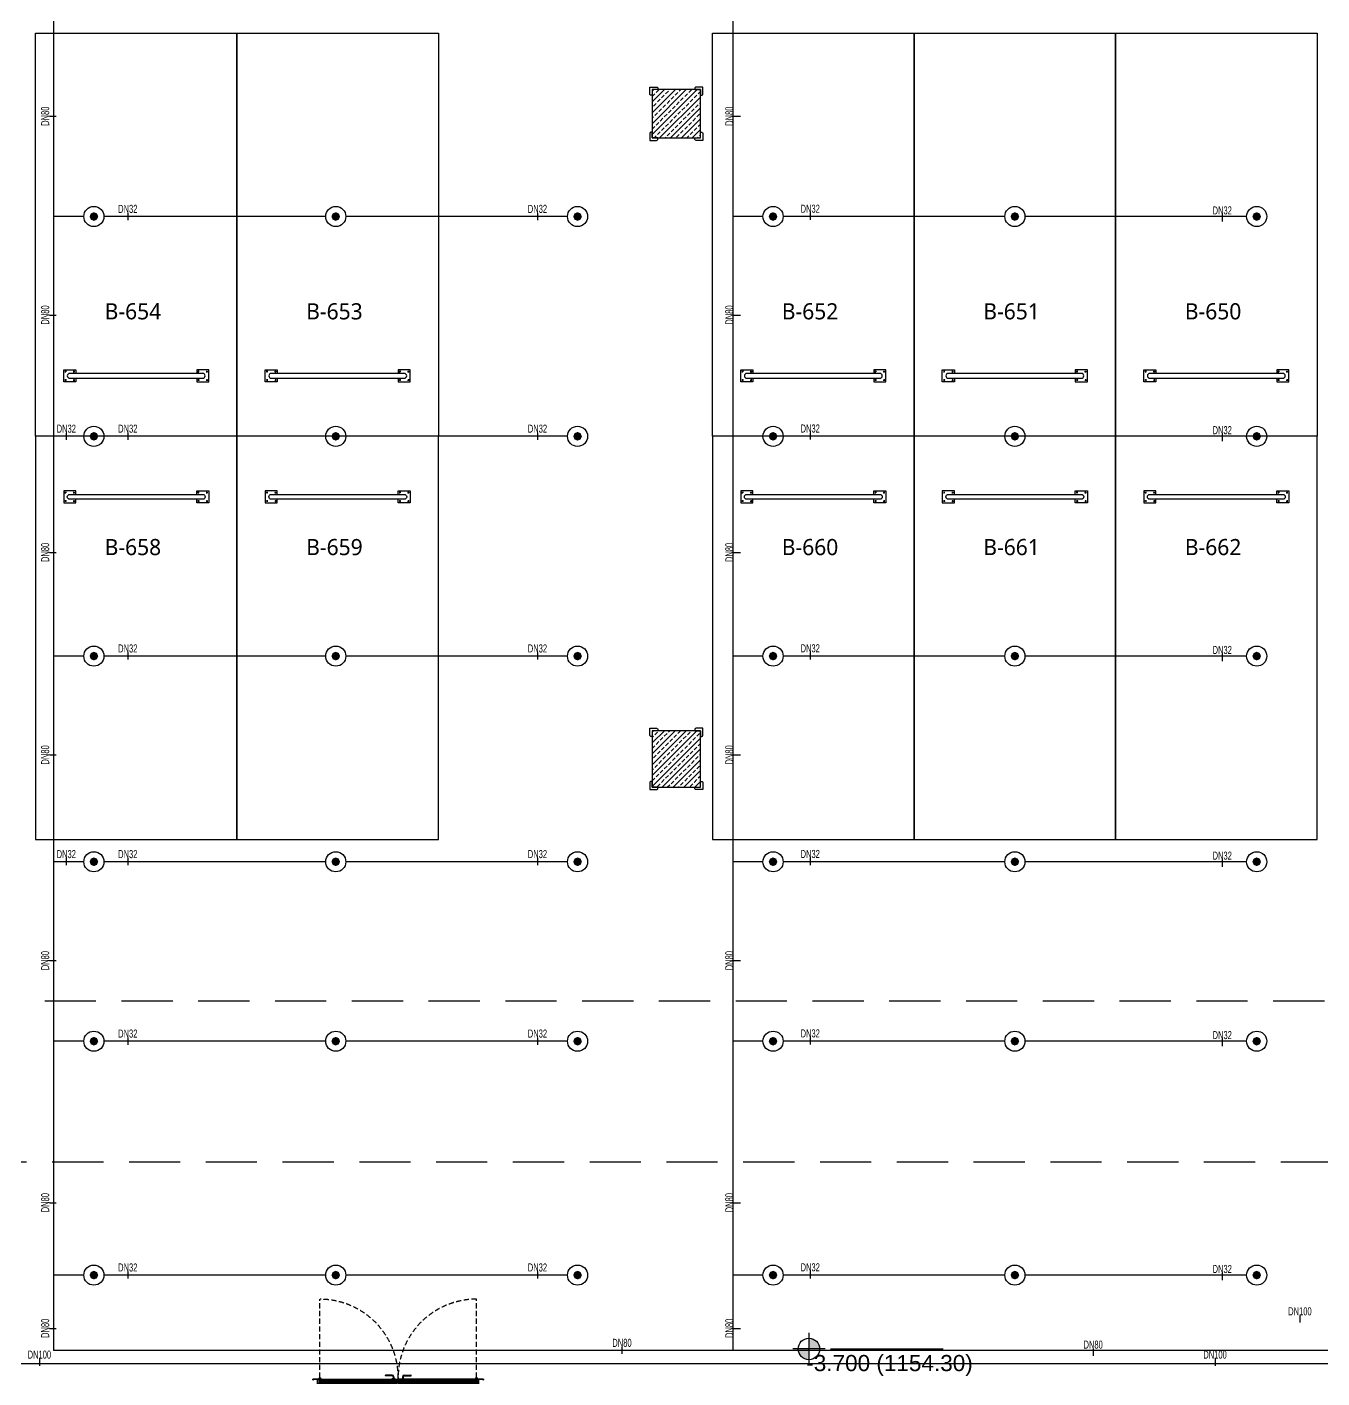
# Model space of a CAD drawing. Header units: millimetres. Extents: x -379292 to 1221486, y 92049 to 447512.
# Drawn here: x 352773 to 368838, y 105143 to 121894 of the extents above; entities that cross this region are included whole.
import ezdxf
from ezdxf.enums import TextEntityAlignment as Align

# ---------------------------------------------------------------- set-up
doc = ezdxf.new("R2010")
doc.units = ezdxf.units.MM
doc.linetypes.add('HIDDEN', pattern=[9.525, 6.35, -3.175])
for name, color, linetype in [('-M-YNGN-BORUID', 7, 'Continuous'), ('-M-YNGN-BORUUZUN', 7, 'Continuous'), ('-M-YNGN-BORUYUK', 7, 'Continuous'), ('-M-YNGN-SPR-YUK', 7, 'Continuous'), ('-M-YNGN-ZON5-CAP-', 7, 'Continuous'), ('-M-YNGN-ZON6-CAP-', 7, 'Continuous'), ('-M-YNGN-ZON6-SPR-', 7, 'Continuous'), ('010-05', 1, 'Continuous'), ('05_DOOR', 2, 'Continuous'), ('05_EQUIPMENT', 1, 'Continuous'), ('05_HATCH 1', 101, 'Continuous'), ('05_HATCH CONCRETE', 141, 'Continuous'), ('05_PLAN LEVEL', 2, 'Continuous'), ('05_PLASTER', 2, 'Continuous'), ('05_STEEL HIDDEN', 61, 'HIDDEN'), ('05_SYMBOL', 2, 'Continuous'), ('05_WALL', 3, 'Continuous'), ('202-A-Y-MahalAd', 141, 'Continuous')]:
    doc.layers.add(name, color=color, linetype=linetype)
doc.layers.add('-M-YNGN-SPR-CAPCIZGI', color=188, linetype='Continuous', plot=False)
doc.layers.add('-M-YNGN-ZON5', color=11, linetype='SP', lineweight=30)
doc.layers.add('-M-YNGN-ZON6', color=2, linetype='SP', lineweight=30)
doc.styles.add('CIZGI', font='tahoma.ttf', dxfattribs={"width": 0.8, "oblique": 20})
doc.styles.add('HCAD', font='HCAD.SHX', dxfattribs={"width": 0.8, "height": 0.2})
doc.styles.add('PIPESIZE', font='hcad.shx', dxfattribs={"width": 0.8})
doc.styles.add('SPR-NOT', font='romans.shx')
doc.styles.get("Standard").update_dxf_attribs({"font": 'segoeuil.ttf'})
doc.styles.add('YAZI-3', font='arial.ttf', dxfattribs={"height": 3})
doc.linetypes.add('SP', pattern='A,2,-0.1,["SP",CIZGI,S=0.14,R=0.2,X=0,Y=-0.07],-0.255', length=2.355)
pattern_1 = [(225, (905000, -3e-07), (67.351921, -67.351921), []), (225, (904932.65, -3e-07), (67.351921, -67.351921), [47.625, -23.8125])]

# ---------------------------------------------------------------- blocks, each defined once
blk = doc.blocks.new('202_Vida')
at = {"color": 0, "linetype": 'ByBlock', "ltscale": 0.2}
for points in [[(1, 0), (-1, 0)], [(0, 1), (0, -1)]]:
    blk.add_lwpolyline(points, dxfattribs=at)
at = {"color": 0, "linetype": 'ByBlock'}
for radius in [0.42, 0.23, 0.155]:
    blk.add_circle((0, 0), radius, dxfattribs=at)
blk = doc.blocks.new('202_Stoper')
at = {"color": 0, "linetype": 'ByBlock'}
for points in [[(-750, -30), (-750, -75), (-900, -75), (-900, 75), (-750, 75), (-750, 30)], [(750, -30), (750, -75), (900, -75), (900, 75), (750, 75), (750, 30)]]:
    blk.add_lwpolyline(points, dxfattribs=at)
blk.add_lwpolyline([(825, -30, 1), (825, 30), (-825, 30, 1), (-825, -30)], format="xyb", close=True, dxfattribs=at)
at = {"color": 0, "linetype": 'ByBlock', "yscale": 10, "zscale": 10, "rotation": 180}
for p, xscale in [((-877, 53), -10), ((-772, 53), 10), ((772, 53), -10), ((877, 53), 10)]:
    blk.add_blockref('202_Vida', p, dxfattribs=dict(at, xscale=xscale))
at = {"color": 0, "linetype": 'ByBlock', "yscale": 10, "zscale": 10}
for p, xscale in [((-877, -52), 10), ((-772, -52), -10), ((772, -52), 10), ((877, -52), -10)]:
    blk.add_blockref('202_Vida', p, dxfattribs=dict(at, xscale=xscale))
blk = doc.blocks.new('202_Mahalblok')
at = {"color": 0, "linetype": 'ByBlock', "flags": 128}
blk.add_lwpolyline([(0, 0), (0, 5000), (2500, 5000), (2500, 0)], close=True, dxfattribs=at)
at = {"color": 252}
blk.add_blockref('202_Stoper', (1250, 750), dxfattribs=at)
at = {"color": 0, "linetype": 'ByBlock', "ltscale": 25}
blk.add_attdef('MAHALNO', text='', height=200, dxfattribs=at).set_placement((1209, 1390), align=Align.BOTTOM_CENTER)
blk = doc.blocks.new('PLAN KOT IKILI')
at = {"layer": '05_PLAN LEVEL'}
h = blk.add_hatch(color=2, dxfattribs=at)
h.paths.add_polyline_path([(0, 2), (0, 0), (2, 0, 0.414214)])
h.paths.add_polyline_path([(0, 0), (-2, 0, 0.414214), (0, -2)])
at = {"layer": '05_PLAN LEVEL', "color": 2}
for p, q in [((0, 3), (0, -3)), ((3, 0), (-3, 0)), ((4, 0), (25, 0))]:
    blk.add_line(p, q, dxfattribs=at)
blk.add_circle((0, 0), 2, dxfattribs=at)
at = {"layer": '05_PLAN LEVEL', "style": 'YAZI-3'}
for tag, p in [('BITMISKOT', (15, 3)), ('KABAKOT', (15, -3))]:
    blk.add_attdef(tag, text='', height=3, dxfattribs=at).set_placement(p, align=Align.MIDDLE)
blk = doc.blocks.new('bariyer')
at = {"color": 8, "ltscale": 25}
blk.add_lwpolyline([(0, -70), (15, -70, 0.414214), (30, -55), (30, 30), (-55, 30, 0.414214), (-70, 15), (-70, 0), (0, 0)], format="xyb", close=True, dxfattribs=at)
blk = doc.blocks.new('VIDA')
at = {"layer": '05_EQUIPMENT'}
h = blk.add_hatch(dxfattribs=at)
h.set_pattern_fill('LINE', color=256, scale=0.1, angle=150, style=0)
h.set_pattern_definition([(330, (-3585.31887, 6072.20274), (0.03125, 0.05412658774), [])])
h.paths.add_polyline_path([(-0.1, -0.3), (-0.1, -1.7), (0.1, -1.7), (0.1, -0.3)])
h.paths.add_polyline_path([(-0.1, -0.3), (0.1, -0.3), (0, 0)])
for p, q in [((-0.1, -0.3), (0, 0)), ((0.1, -0.3), (0, 0)), ((0, -2), (-0.2, -2)), ((0.1, -1.7), (-0.1, -1.7)), ((0.1, -2), (-0.1, -2)), ((0, -2), (0, -2)), ((0.2, -2), (0, -2)), ((0, -2), (0, -2)), ((0, -2), (0, -2))]:
    blk.add_line(p, q, dxfattribs=at)
for points in [[(-0.2, -2), (-0.1, -2), (-0.1, -0.3)], [(0.2, -2), (0.1, -2), (0.1, -0.3)]]:
    blk.add_lwpolyline(points, dxfattribs=at)
blk = doc.blocks.new('*U83')
at = {"color": 8}
blk.add_wipeout([(0, 0), (0, -206), (2000, -206), (2000, 0), (10, 0)], dxfattribs=at)
at = {"layer": '010-05', "ltscale": 7}
h = blk.add_hatch(dxfattribs=at)
h.set_pattern_fill('ANSI37', color=8, scale=0.1, angle=360, style=0)
h.set_pattern_definition([(45, (-20246.60925, -14802.3896), (-0.224506403, 0.224506403), []), (135, (-20246.60925, -14802.3896), (-0.224506403, -0.224506403), [])])
edge = h.paths.add_edge_path(flags=16)
edge.add_line((28, -47), (28, -55))
edge.add_line((28, -55), (22, -55))
edge.add_line((22, -55), (22, -49))
edge.add_arc((26, -51), 4.69, 56.5428, 159.2569, ccw=False)
edge = h.paths.add_edge_path()
edge.add_line((29, -45), (29, -56))
edge.add_line((29, -56), (21, -56))
edge.add_line((21, -56), (21, -42))
edge.add_line((21, -42), (34, -42))
edge.add_line((34, -42), (32, -43))
edge.add_arc((32, -46), 2.82, 91.1093, 165.5986)
edge = h.paths.add_edge_path(flags=16)
edge.add_arc((32, -46), 3.82, 143.4668, 165.5986, ccw=False)
edge.add_line((29, -43), (22, -43))
edge.add_line((22, -43), (22, -46))
edge.add_arc((26, -53), 8.25, 70.1103, 120.2945, ccw=False)
edge.add_line((28, -45), (28, -45))
edge.add_line((28, -45), (29, -45))
h = blk.add_hatch(dxfattribs=at)
h.set_pattern_fill('ANSI37', color=8, scale=0.1, angle=360, style=0)
h.set_pattern_definition([(135, (22246.60925, -14802.3896), (0.224506403, 0.224506403), []), (45, (22246.60925, -14802.3896), (0.224506403, -0.224506403), [])])
edge = h.paths.add_edge_path(flags=16)
edge.add_line((1972, -47), (1972, -55))
edge.add_line((1972, -55), (1978, -55))
edge.add_line((1978, -55), (1978, -49))
edge.add_arc((1974, -51), 4.69, 20.7431, 123.4572)
edge = h.paths.add_edge_path()
edge.add_line((1971, -45), (1971, -56))
edge.add_line((1971, -56), (1979, -56))
edge.add_line((1979, -56), (1979, -42))
edge.add_line((1979, -42), (1966, -42))
edge.add_line((1966, -42), (1968, -43))
edge.add_arc((1968, -46), 2.82, 14.4014, 88.8907, ccw=False)
edge = h.paths.add_edge_path(flags=16)
edge.add_arc((1968, -46), 3.82, 14.4014, 36.5332)
edge.add_line((1971, -43), (1978, -43))
edge.add_line((1978, -43), (1978, -46))
edge.add_arc((1974, -53), 8.25, 59.7055, 109.8897)
edge.add_line((1972, -45), (1972, -45))
edge.add_line((1972, -45), (1971, -45))
at = {"layer": '05_HATCH 1', "ltscale": 7}
h = blk.add_hatch(dxfattribs=at)
h.set_pattern_fill('HONEY', color=8, scale=15, angle=90, style=0)
h.set_pattern_definition([(270, (24591.2114, 3174525.0591), (-1.623797625, -2.8125), [1.875, -3.75]), (150, (24591.2114, 3174525.0591), (-1.62379763564, 2.81249999385), [1.875, -3.75]), (210, (24591.2114, 3174525.0591), (-3.24759526064, -6.15e-09), [-3.75, 1.875])])
h.paths.add_polyline_path([(978, -15), (982, -9), (32, -9), (34, -15)])
h = blk.add_hatch(dxfattribs=at)
h.set_pattern_fill('HONEY', color=8, scale=15, angle=90, style=0)
h.set_pattern_definition([(90, (24591.2114, -3174555.0591), (-1.623797625, 2.8125), [1.875, -3.75]), (210, (24591.2114, -3174555.0591), (-1.62379763564, -2.81249999385), [1.875, -3.75]), (150, (24591.2114, -3174555.0591), (-3.24759526064, 6.15e-09), [-3.75, 1.875])])
h.paths.add_polyline_path([(982, -21), (978, -15), (34, -15), (32, -21)])
h = blk.add_hatch(dxfattribs=at)
h.set_pattern_fill('HONEY', color=8, scale=15, angle=90, style=0)
h.set_pattern_definition([(270, (24341.2114, 3174525.0591), (-1.623797625, -2.8125), [1.875, -3.75]), (150, (24341.2114, 3174525.0591), (-1.62379763564, 2.81249999385), [1.875, -3.75]), (210, (24341.2114, 3174525.0591), (-3.24759526064, -6.15e-09), [-3.75, 1.875])])
h.paths.add_polyline_path([(772, -15), (768, -9), (1970, -9), (1966, -15)])
h = blk.add_hatch(dxfattribs=at)
h.set_pattern_fill('HONEY', color=8, scale=15, angle=90, style=0)
h.set_pattern_definition([(90, (24341.2114, -3174555.0591), (-1.623797625, 2.8125), [1.875, -3.75]), (210, (24341.2114, -3174555.0591), (-1.62379763564, -2.81249999385), [1.875, -3.75]), (150, (24341.2114, -3174555.0591), (-3.24759526064, 6.15e-09), [-3.75, 1.875])])
h.paths.add_polyline_path([(768, -21), (772, -15), (1966, -15), (1970, -21)])
at = {"color": 8, "linetype": 'HIDDEN', "ltscale": 10}
for p, q in [((29, 30), (29, 1002)), ((1971, 30), (1971, 1002))]:
    blk.add_line(p, q, dxfattribs=at)
at = {"color": 8, "ltscale": 7}
for p, q in [((22, 10), (970, 10)), ((22, 10), (1000, 10)), ((22, 9), (22, 10)), ((22, 9), (22, 10)), ((27, 2), (27, 1)), ((27, 2), (37, 2)), ((27, 2), (27, 1)), ((27, 2), (37, 2)), ((27, 1), (37, 1)), ((27, 1), (37, 1)), ((37, 5), (36, 5)), ((37, 5), (36, 5)), ((37, 9), (985, 9)), ((985, 2), (37, 2)), ((37, 2), (44, -15)), ((37, 2), (44, -15)), ((37, 1), (43, -15)), ((37, 1), (43, -15)), ((927, 60), (844, 60)), ((927, 50), (844, 50)), ((964, 15), (919, 15)), ((919, 15), (919, 10)), ((937, 40), (937, 15)), ((947, 40), (947, 15)), ((964, 15), (964, 10)), ((985, 2), (978, -15)), ((985, 1), (979, -15)), ((985, 5), (986, 5)), ((995, 2), (985, 2)), ((995, 1), (985, 1)), ((995, 2), (995, 1)), ((1978, 10), (1000, 10)), ((1005, 2), (1005, 1)), ((1005, 2), (1015, 2)), ((1005, 1), (1015, 1)), ((1015, 5), (1014, 5)), ((1963, 9), (1015, 9)), ((1015, 2), (1963, 2)), ((1015, 2), (1022, -15)), ((1015, 1), (1021, -15)), ((1978, 10), (1030, 10)), ((1036, 15), (1081, 15)), ((1036, 15), (1036, 10)), ((1053, 40), (1053, 15)), ((1063, 40), (1063, 15)), ((1073, 60), (1156, 60)), ((1073, 50), (1156, 50)), ((1081, 15), (1081, 10)), ((1963, 2), (1956, -15)), ((1963, 2), (1956, -15)), ((1963, 1), (1957, -15)), ((1963, 1), (1957, -15)), ((1963, 5), (1964, 5)), ((1963, 5), (1964, 5)), ((1973, 2), (1963, 2)), ((1973, 2), (1963, 2)), ((1973, 1), (1963, 1)), ((1973, 1), (1963, 1)), ((1973, 2), (1973, 1)), ((1973, 2), (1973, 1)), ((1978, 9), (1978, 10)), ((1978, 9), (1978, 10)), ((1978, 9), (1978, 10)), ((985, -39), (22, -39)), ((22, -39), (985, -39)), ((22, -40), (22, -39)), ((22, -40), (22, -39)), ((985, -40), (22, -40)), ((1000, -40), (22, -40)), ((43, -15), (27, -15)), ((43, -15), (27, -15)), ((27, -31), (37, -31)), ((27, -31), (27, -32)), ((27, -31), (37, -31)), ((27, -31), (27, -32)), ((27, -32), (37, -32)), ((27, -32), (37, -32)), ((33, -40), (985, -40)), ((37, -35), (36, -35)), ((37, -35), (36, -35)), ((37, -32), (44, -15)), ((37, -31), (43, -15)), ((37, -32), (44, -15)), ((37, -31), (43, -15)), ((985, -32), (37, -32)), ((982, -9), (40, -9)), ((982, -21), (40, -21)), ((978, -15), (44, -15)), ((978, -15), (44, -15)), ((96, -70), (96, -50)), ((931, -70), (96, -70)), ((96, -70), (96, -90)), ((96, -90), (931, -90)), ((116, -50), (116, -70)), ((911, -50), (911, -70)), ((931, -70), (931, -50)), ((931, -70), (931, -90)), ((985, -32), (978, -15)), ((985, -31), (979, -15)), ((979, -15), (995, -15)), ((995, -31), (985, -31)), ((995, -32), (985, -32)), ((985, -35), (986, -35)), ((995, -31), (995, -32)), ((1000, -40), (1978, -40)), ((1021, -15), (1005, -15)), ((1005, -31), (1015, -31)), ((1005, -31), (1005, -32)), ((1005, -32), (1015, -32)), ((1015, -35), (1014, -35)), ((1015, -32), (1022, -15)), ((1015, -31), (1021, -15)), ((1015, -32), (1963, -32)), ((1015, -39), (1978, -39)), ((1978, -39), (1015, -39)), ((1967, -40), (1015, -40)), ((1015, -40), (1978, -40)), ((1018, -9), (1960, -9)), ((1018, -21), (1960, -21)), ((1022, -15), (1956, -15)), ((1022, -15), (1956, -15)), ((1036, -45), (1036, -40)), ((1036, -45), (1081, -45)), ((1053, -70), (1053, -45)), ((1063, -70), (1063, -45)), ((1073, -80), (1156, -80)), ((1073, -90), (1156, -90)), ((1081, -45), (1081, -40)), ((1963, -32), (1956, -15)), ((1963, -32), (1956, -15)), ((1963, -31), (1957, -15)), ((1957, -15), (1973, -15)), ((1963, -31), (1957, -15)), ((1957, -15), (1973, -15)), ((1973, -31), (1963, -31)), ((1973, -31), (1963, -31)), ((1973, -32), (1963, -32)), ((1973, -32), (1963, -32)), ((1963, -35), (1964, -35)), ((1973, -31), (1973, -32)), ((1973, -31), (1973, -32)), ((1978, -30), (1978, -29)), ((1978, -30), (1978, -29)), ((1978, -40), (1978, -39))]:
    blk.add_line(p, q, dxfattribs=at)
at = {"color": 8, "ltscale": 7, "flags": 128}
for points in [[(36, -113, -1), (34, -113), (34, -96), (32, -96), (32, -113, 1), (38, -113), (38, -47, 1), (30, -47), (30, -56), (20, -56), (20, 10), (-60, 10), (-60, 0), (-50, 0), (-50, 2), (-58, 2), (-58, 8), (18, 8), (18, -58), (32, -58), (32, -47, -1), (36, -47)], [(1964, -113, 1), (1966, -113), (1966, -96), (1968, -96), (1968, -113, -1), (1962, -113), (1962, -47, -1), (1970, -47), (1970, -56), (1980, -56), (1980, 10), (2060, 10), (2060, 0), (2050, 0), (2050, 2), (2058, 2), (2058, 8), (1982, 8), (1982, -58), (1968, -58), (1968, -47, 1), (1964, -47)]]:
    blk.add_lwpolyline(points, format="xyb", close=True, dxfattribs=at)
at = {"color": 8, "ltscale": 7}
for points in [[(37, 5), (37, 9), (22, 9), (22, -39), (37, -39), (37, -35)], [(37, 5), (37, 9), (22, 9), (22, -39), (37, -39), (37, -35)], [(36, 5), (36, 8), (23, 8), (23, -38), (36, -38), (36, -35)], [(36, 5), (36, 8), (23, 8), (23, -38), (36, -38), (36, -35)], [(985, 5), (985, 9), (1000, 9), (1000, -39), (985, -39), (985, -35)], [(986, 5), (986, 8), (999, 8), (999, -38), (986, -38), (986, -35)], [(1015, 5), (1015, 9), (1000, 9), (1000, -39), (1015, -39), (1015, -35)], [(1014, 5), (1014, 8), (1001, 8), (1001, -38), (1014, -38), (1014, -35)], [(1963, 5), (1963, 9), (1978, 9), (1978, -39), (1963, -39), (1963, -35)], [(1963, 5), (1963, 9), (1978, 9), (1978, -39), (1963, -39), (1963, -35)], [(1964, 5), (1964, 8), (1977, 8), (1977, -38), (1964, -38), (1964, -35)], [(1964, 5), (1964, 8), (1977, 8), (1977, -38), (1964, -38), (1964, -35)], [(86, -40), (86, -50), (128, -50), (128, -40)], [(941, -40), (941, -50), (899, -50), (899, -40)]]:
    blk.add_lwpolyline(points, dxfattribs=at)
for points in [[(32, -66), (32, -210), (-60, -210), (-60, -200), (-50, -200), (-50, -202), (-58, -202), (-58, -208), (30, -208), (30, -66)], [(29, -68), (20, -68), (20, -94), (30, -104), (30, -118), (28, -118), (28, -105), (18, -95), (18, -66), (29, -66)], [(1968, -66), (1968, -210), (2060, -210), (2060, -200), (2050, -200), (2050, -202), (2058, -202), (2058, -208), (1970, -208), (1970, -66)], [(1971, -58), (1980, -58), (1980, -84), (1970, -94), (1970, -108), (1972, -108), (1972, -95), (1982, -85), (1982, -56), (1971, -56)]]:
    blk.add_lwpolyline(points, close=True, dxfattribs=at)
for centre, radius in [((29, 21), 10.1), ((29, 21), 6.72), ((1971, 21), 10.1), ((1971, 21), 6.72)]:
    blk.add_circle(centre, radius, dxfattribs=at)
at = {"color": 8, "linetype": 'HIDDEN', "ltscale": 10}
for centre, radius, start, end in [((28, 29), 972, 359.179, 89.8913), ((1972, 29), 973, 90.0802, 180.8259)]:
    blk.add_arc(centre, radius, start, end, dxfattribs=at)
at = {"color": 8, "ltscale": 7}
for centre, radius, start, end in [((844, 55), 5, 90, 270), ((927, 40), 20, 0, 90), ((927, 40), 10, 0, 90), ((1073, 40), 20, 90, 180), ((1073, 40), 10, 90, 180), ((1156, 55), 5, 270, 90), ((1073, -70), 20, 180, 270), ((1073, -70), 10, 180, 270), ((1156, -85), 5, 270, 90)]:
    blk.add_arc(centre, radius, start, end, dxfattribs=at)
at = {"layer": '010-05', "color": 8, "ltscale": 7}
for points in [[(29, -45, -0.336971), (32, -43), (34, -42), (29, -42), (21, -42), (21, -56), (29, -56)], [(28, -45, 0.222538), (22, -46), (22, -43), (29, -43, 0.09687), (29, -45), (28, -45)], [(28, -55), (22, -55), (22, -49, -0.473637), (28, -47)], [(1971, -45, 0.336971), (1968, -43), (1966, -42), (1971, -42), (1979, -42), (1979, -56), (1971, -56)], [(1972, -45, -0.222538), (1978, -46), (1978, -43), (1971, -43, -0.09687), (1971, -45), (1972, -45)], [(1972, -55), (1978, -55), (1978, -49, 0.473637), (1972, -47)]]:
    blk.add_lwpolyline(points, format="xyb", close=True, dxfattribs=at)
at = {"layer": '05_PLASTER', "color": 8, "ltscale": 7}
blk.add_line((1990, -42), (1990, 0), dxfattribs=at)
at = {"layer": '05_STEEL HIDDEN', "color": 8, "ltscale": 7}
for points in [[(17, -59), (17, -34), (11, -34), (11, -60), (23, -89), (23, -111), (29, -111), (29, -88)], [(1983, -49), (1983, -13), (1989, -13), (1989, -50), (1977, -79), (1977, -101), (1971, -101), (1971, -78)]]:
    blk.add_lwpolyline(points, close=True, dxfattribs=at)
at = {"layer": '05_STEEL HIDDEN', "color": 8, "ltscale": 7, "flags": 128}
for points in [[(17, -34), (18, -34), (18, -59), (30, -88), (30, -111), (29, -111)], [(1983, -13), (1982, -13), (1982, -49), (1970, -78), (1970, -101), (1971, -101)]]:
    blk.add_lwpolyline(points, dxfattribs=at)
at = {"layer": '05_WALL', "color": 8, "ltscale": 7}
for p, q in [((0, -200), (0, 0)), ((2000, -200), (2000, 0))]:
    blk.add_line(p, q, dxfattribs=at)
at = {"color": 8, "ltscale": 7, "yscale": 10, "zscale": 10, "rotation": 180}
for p, xscale in [((25, -76), -10), ((1975, -76), 10)]:
    blk.add_blockref('VIDA', p, dxfattribs=dict(at, xscale=xscale))
blk = doc.blocks.new('OtoParkBodrumKatMimari')
at = {"layer": '05_HATCH CONCRETE'}
h = blk.add_hatch(dxfattribs=at)
h.set_pattern_fill('ANSI33', color=8, scale=15, angle=180, style=0)
h.set_pattern_definition(pattern_1)
h.paths.add_polyline_path([(80000, 20300), (79400, 20300), (79400, 19700), (80000, 19700)])
h = blk.add_hatch(dxfattribs=at)
h.set_pattern_fill('ANSI33', color=8, scale=15, angle=180, style=0)
h.set_pattern_definition(pattern_1)
h.paths.add_polyline_path([(80000, 12350), (79400, 12350), (79400, 11650), (80000, 11650)])
at = {"color": 5}
for points in [[(80000, 20300), (79400, 20300), (79400, 19700), (80000, 19700)], [(80000, 12350), (79400, 12350), (79400, 11650), (80000, 11650)]]:
    blk.add_lwpolyline(points, close=True, dxfattribs=at)
at = {"layer": '05_SYMBOL', "color": 252, "linetype": 'HIDDEN', "ltscale": 100}
blk.add_lwpolyline([(99562, 23000), (56437, 23000, 0.695543), (55132, 19484), (66750, 9484, 0.179563), (68055, 9000), (90741, 9000, 0.215217), (92240, 9677), (101062, 19677, 0.645796)], format="xyb", close=True, dxfattribs=at)
blk.add_lwpolyline([(91643, 7000), (67313, 7000)], dxfattribs=at)
at = {"layer": '05_DOOR', "color": 8}
blk.add_blockref('*U83', (75250, 4300), dxfattribs=at)
at = {"layer": '05_PLAN LEVEL'}
ref = blk.add_blockref('PLAN KOT IKILI', (81345, 4685), dxfattribs=dict(at, xscale=66.66666666666666, yscale=66.66666666666666, zscale=66.66666666666666))
ref.add_attrib('KABAKOT', '-3.700 (1154.30)', dxfattribs={"height": 200, "style": 'YAZI-3'}).set_placement((82345, 4485), align=Align.MIDDLE)
at = {"layer": '05_SYMBOL', "color": 8, "xscale": -1}
for p in [(79400, 20300), (79400, 12350)]:
    blk.add_blockref('bariyer', p, dxfattribs=at)
at = {"layer": '05_SYMBOL', "color": 8}
for p in [(80000, 20300), (80000, 12350)]:
    blk.add_blockref('bariyer', p, dxfattribs=at)
at = {"layer": '05_SYMBOL', "color": 8, "rotation": 180}
for p in [(79400, 19700), (79400, 11650)]:
    blk.add_blockref('bariyer', p, dxfattribs=at)
at = {"layer": '05_SYMBOL', "color": 8, "xscale": -1, "rotation": 180}
for p in [(80000, 19700), (80000, 11650)]:
    blk.add_blockref('bariyer', p, dxfattribs=at)
at = {"layer": '202-A-Y-MahalAd', "color": 8, "ltscale": 25}
for p, values in [((71750, 16000), {'MAHALNO': 'B-654'}), ((74250, 16000), {'MAHALNO': 'B-653'}), ((80150, 16000), {'MAHALNO': 'B-652'}), ((82650, 16000), {'MAHALNO': 'B-651'}), ((85150, 16000), {'MAHALNO': 'B-650'})]:
    blk.add_blockref('202_Mahalblok', p, dxfattribs=at).add_auto_attribs(values)
ref = blk.add_blockref('202_Mahalblok', (71750, 16000), dxfattribs=dict(at, xscale=-1, rotation=180))
ref.add_attrib('MAHALNO', 'B-658', dxfattribs={"layer": '0', "color": 0, "linetype": 'ByBlock', "ltscale": 25, "height": 200}).set_placement((72959, 14467), align=Align.BOTTOM_CENTER)
ref = blk.add_blockref('202_Mahalblok', (74250, 16000), dxfattribs=dict(at, xscale=-1, rotation=180))
ref.add_attrib('MAHALNO', 'B-659', dxfattribs={"layer": '0', "color": 0, "linetype": 'ByBlock', "ltscale": 25, "height": 200}).set_placement((75459, 14467), align=Align.BOTTOM_CENTER)
ref = blk.add_blockref('202_Mahalblok', (80150, 16000), dxfattribs=dict(at, xscale=-1, rotation=180))
ref.add_attrib('MAHALNO', 'B-660', dxfattribs={"layer": '0', "color": 0, "linetype": 'ByBlock', "ltscale": 25, "height": 200}).set_placement((81359, 14467), align=Align.BOTTOM_CENTER)
ref = blk.add_blockref('202_Mahalblok', (82650, 16000), dxfattribs=dict(at, xscale=-1, rotation=180))
ref.add_attrib('MAHALNO', 'B-661', dxfattribs={"layer": '0', "color": 0, "linetype": 'ByBlock', "ltscale": 25, "height": 200}).set_placement((83859, 14467), align=Align.BOTTOM_CENTER)
ref = blk.add_blockref('202_Mahalblok', (85150, 16000), dxfattribs=dict(at, xscale=-1, rotation=180))
ref.add_attrib('MAHALNO', 'B-662', dxfattribs={"layer": '0', "color": 0, "linetype": 'ByBlock', "ltscale": 25, "height": 200}).set_placement((86359, 14467), align=Align.BOTTOM_CENTER)
blk = doc.blocks.new('SPRKL100')
at = {"layer": '-M-YNGN-SPR-CAPCIZGI'}
blk.add_line((0, 0.43), (0, -0.43), dxfattribs=at)
at = {"layer": '-M-YNGN-BORUID', "color": 0, "style": 'HCAD', "width": 0.8, "flags": 1}
blk.add_attdef('DIC', text='', height=0.4, dxfattribs=at).set_placement((0, -1.69), align=Align.CENTER)
at = {"layer": '-M-YNGN-BORUUZUN', "color": 0, "style": 'HCAD', "width": 0.7}
blk.add_attdef('BOY', text='', height=0.8, dxfattribs=at).set_placement((0, -1.08), align=Align.CENTER)
at = {"layer": '-M-YNGN-BORUYUK', "color": 6, "style": 'PIPESIZE', "width": 0.8}
blk.add_attdef('YUK', text='', height=0.5, dxfattribs=at).set_placement((0, 1.87), align=Align.CENTER)
at = {"color": 0, "style": 'PIPESIZE', "width": 0.7}
blk.add_attdef('CAP', text='', height=1, dxfattribs=at).set_placement((0, 0.45), align=Align.CENTER)
blk = doc.blocks.new('A$C69E8C7F8')
at = {"layer": '-M-YNGN-ZON5', "ltscale": 500}
for p, q in [((-1776.3, 359.4), (-2417.3, 359.4)), ((-1511.7, 359.4), (-1776.3, 359.4)), ((-156.3, 359.4), (-1511.7, 359.4))]:
    blk.add_line(p, q, dxfattribs=at)
at = {"layer": '-M-YNGN-ZON5-CAP-'}
ref = blk.add_blockref('SPRKL100', (-1866.5, 361.3), dxfattribs=dict(at, xscale=10, yscale=10, zscale=10))
ref.add_attrib('CAP', 'DN100', dxfattribs={"layer": '0', "color": 0, "height": 10, "style": 'PIPESIZE', "width": 0.7}).set_placement((-1866.5, 365.8), align=Align.CENTER)
ref = blk.add_blockref('SPRKL100', (-408, 361.3), dxfattribs=dict(at, xscale=10, yscale=10, zscale=10))
ref.add_attrib('CAP', 'DN100', dxfattribs={"layer": '0', "color": 0, "height": 10, "style": 'PIPESIZE', "width": 0.7}).set_placement((-408, 365.8), align=Align.CENTER)
blk = doc.blocks.new('SP-C-UP-12')
at = {"ltscale": 10}
blk.add_line((0, 0), (0, 0), dxfattribs=at)
at = {"color": 1, "linetype": 'Continuous'}
blk.add_circle((0, 0), 12.5, dxfattribs=at)
at = {"ltscale": 10}
for points in [[(-5.4, 0), (-3.8, 3.8), (-3.8, -3.8), (0, 5.4)], [(-3.8, -3.8), (0, 5.4), (0, -5.4), (3.8, 3.8)], [(0, -5.4), (3.8, 3.8), (3.8, -3.8), (5.4, 0)]]:
    blk.add_solid(points, dxfattribs=at)
at = {"layer": '-M-YNGN-SPR-YUK', "style": 'SPR-NOT', "width": 0.5, "flags": 9}
for tag, p in [('YUK', (0, 17.8)), ('CAP', (0, 14.4)), ('TIP', (0.2, 10.8))]:
    blk.add_attdef(tag, text='', height=2.5, dxfattribs=at).set_placement(p, align=Align.MIDDLE_CENTER)
blk = doc.blocks.new('A$C69E8D8A3')
at = {"layer": '-M-YNGN-ZON6', "ltscale": 500}
for p, q in [((-1888.5, 3336.9), (-1888.5, 330.9)), ((-1046, 3336.9), (-1046, 330.9)), ((-1851, 1736.9), (-1888.5, 1736.9)), ((-1551, 1736.9), (-1826, 1736.9)), ((-1251, 1736.9), (-1526, 1736.9)), ((-1008.5, 1736.9), (-1046, 1736.9)), ((-708.5, 1736.9), (-983.5, 1736.9)), ((-408.5, 1736.9), (-683.5, 1736.9)), ((-1851, 1464.4), (-1888.5, 1464.4)), ((-1551, 1464.4), (-1826, 1464.4)), ((-1251, 1464.4), (-1526, 1464.4)), ((-1008.5, 1464.4), (-1046, 1464.4)), ((-708.5, 1464.4), (-983.5, 1464.4)), ((-408.5, 1464.4), (-683.5, 1464.4)), ((-1851, 1191.9), (-1888.5, 1191.9)), ((-1551, 1191.9), (-1826, 1191.9)), ((-1251, 1191.9), (-1526, 1191.9)), ((-1008.5, 1191.9), (-1046, 1191.9)), ((-708.5, 1191.9), (-983.5, 1191.9)), ((-408.5, 1191.9), (-683.5, 1191.9)), ((-1851, 936.9), (-1888.5, 936.9)), ((-1551, 936.9), (-1826, 936.9)), ((-1251, 936.9), (-1526, 936.9)), ((-1008.5, 936.9), (-1046, 936.9)), ((-708.5, 936.9), (-983.5, 936.9)), ((-408.5, 936.9), (-683.5, 936.9)), ((-1851, 714.4), (-1888.5, 714.4)), ((-1551, 714.4), (-1826, 714.4)), ((-1251, 714.4), (-1526, 714.4)), ((-1008.5, 714.4), (-1046, 714.4)), ((-708.5, 714.4), (-983.5, 714.4)), ((-408.5, 714.4), (-683.5, 714.4)), ((-1851, 424.4), (-1888.5, 424.4)), ((-1551, 424.4), (-1826, 424.4)), ((-1251, 424.4), (-1526, 424.4)), ((-1008.5, 424.4), (-1046, 424.4)), ((-708.5, 424.4), (-983.5, 424.4)), ((-408.5, 424.4), (-683.5, 424.4)), ((-158.7, 330.9), (-1888.5, 330.9))]:
    blk.add_line(p, q, dxfattribs=at)
at = {"layer": '-M-YNGN-ZON6-CAP-'}
ref = blk.add_blockref('SPRKL100', (-1889.5, 1861.3), dxfattribs=dict(at, xscale=10.00000000000001, yscale=10.00000000000001, zscale=10.00000000000001, rotation=90))
ref.add_attrib('CAP', 'DN80', dxfattribs={"layer": '0', "color": 0, "height": 10, "rotation": 90, "style": 'PIPESIZE', "width": 0.7}).set_placement((-1894, 1861.3), align=Align.CENTER)
ref = blk.add_blockref('SPRKL100', (-1040.8, 1861.3), dxfattribs=dict(at, xscale=10.00000000000001, yscale=10.00000000000001, zscale=10.00000000000001, rotation=90))
ref.add_attrib('CAP', 'DN80', dxfattribs={"layer": '0', "color": 0, "height": 10, "rotation": 90, "style": 'PIPESIZE', "width": 0.7}).set_placement((-1045.3, 1861.3), align=Align.CENTER)
ref = blk.add_blockref('SPRKL100', (-1796.5, 1736.9), dxfattribs=dict(at, xscale=10, yscale=10, zscale=10))
ref.add_attrib('CAP', 'DN32', dxfattribs={"layer": '0', "color": 0, "height": 10, "style": 'PIPESIZE', "width": 0.7}).set_placement((-1796.5, 1741.4), align=Align.CENTER)
ref = blk.add_blockref('SPRKL100', (-1288.3, 1736.9), dxfattribs=dict(at, xscale=10, yscale=10, zscale=10))
ref.add_attrib('CAP', 'DN32', dxfattribs={"layer": '0', "color": 0, "height": 10, "style": 'PIPESIZE', "width": 0.7}).set_placement((-1288.3, 1741.4), align=Align.CENTER)
ref = blk.add_blockref('SPRKL100', (-949.9, 1737.1), dxfattribs=dict(at, xscale=10, yscale=10, zscale=10))
ref.add_attrib('CAP', 'DN32', dxfattribs={"layer": '0', "color": 0, "height": 10, "style": 'PIPESIZE', "width": 0.7}).set_placement((-949.9, 1741.6), align=Align.CENTER)
ref = blk.add_blockref('SPRKL100', (-438.8, 1735), dxfattribs=dict(at, xscale=10, yscale=10, zscale=10))
ref.add_attrib('CAP', 'DN32', dxfattribs={"layer": '0', "color": 0, "height": 10, "style": 'PIPESIZE', "width": 0.7}).set_placement((-438.8, 1739.5), align=Align.CENTER)
ref = blk.add_blockref('SPRKL100', (-1889.5, 1614.8), dxfattribs=dict(at, xscale=10.00000000000001, yscale=10.00000000000001, zscale=10.00000000000001, rotation=90))
ref.add_attrib('CAP', 'DN80', dxfattribs={"layer": '0', "color": 0, "height": 10, "rotation": 90, "style": 'PIPESIZE', "width": 0.7}).set_placement((-1894, 1614.8), align=Align.CENTER)
ref = blk.add_blockref('SPRKL100', (-1040.8, 1614.8), dxfattribs=dict(at, xscale=10.00000000000001, yscale=10.00000000000001, zscale=10.00000000000001, rotation=90))
ref.add_attrib('CAP', 'DN80', dxfattribs={"layer": '0', "color": 0, "height": 10, "rotation": 90, "style": 'PIPESIZE', "width": 0.7}).set_placement((-1045.3, 1614.8), align=Align.CENTER)
ref = blk.add_blockref('SPRKL100', (-1872.8, 1464.4), dxfattribs=dict(at, xscale=10, yscale=10, zscale=10))
ref.add_attrib('CAP', 'DN32', dxfattribs={"layer": '0', "color": 0, "height": 10, "style": 'PIPESIZE', "width": 0.7}).set_placement((-1872.8, 1468.9), align=Align.CENTER)
ref = blk.add_blockref('SPRKL100', (-1796.5, 1464.4), dxfattribs=dict(at, xscale=10, yscale=10, zscale=10))
ref.add_attrib('CAP', 'DN32', dxfattribs={"layer": '0', "color": 0, "height": 10, "style": 'PIPESIZE', "width": 0.7}).set_placement((-1796.5, 1468.9), align=Align.CENTER)
ref = blk.add_blockref('SPRKL100', (-1288.3, 1464.4), dxfattribs=dict(at, xscale=10, yscale=10, zscale=10))
ref.add_attrib('CAP', 'DN32', dxfattribs={"layer": '0', "color": 0, "height": 10, "style": 'PIPESIZE', "width": 0.7}).set_placement((-1288.3, 1468.9), align=Align.CENTER)
ref = blk.add_blockref('SPRKL100', (-949.9, 1464.6), dxfattribs=dict(at, xscale=10, yscale=10, zscale=10))
ref.add_attrib('CAP', 'DN32', dxfattribs={"layer": '0', "color": 0, "height": 10, "style": 'PIPESIZE', "width": 0.7}).set_placement((-949.9, 1469.1), align=Align.CENTER)
ref = blk.add_blockref('SPRKL100', (-438.8, 1462.5), dxfattribs=dict(at, xscale=10, yscale=10, zscale=10))
ref.add_attrib('CAP', 'DN32', dxfattribs={"layer": '0', "color": 0, "height": 10, "style": 'PIPESIZE', "width": 0.7}).set_placement((-438.8, 1467), align=Align.CENTER)
ref = blk.add_blockref('SPRKL100', (-1889.5, 1320.4), dxfattribs=dict(at, xscale=10.00000000000001, yscale=10.00000000000001, zscale=10.00000000000001, rotation=90))
ref.add_attrib('CAP', 'DN80', dxfattribs={"layer": '0', "color": 0, "height": 10, "rotation": 90, "style": 'PIPESIZE', "width": 0.7}).set_placement((-1894, 1320.4), align=Align.CENTER)
ref = blk.add_blockref('SPRKL100', (-1040.8, 1320.4), dxfattribs=dict(at, xscale=10.00000000000001, yscale=10.00000000000001, zscale=10.00000000000001, rotation=90))
ref.add_attrib('CAP', 'DN80', dxfattribs={"layer": '0', "color": 0, "height": 10, "rotation": 90, "style": 'PIPESIZE', "width": 0.7}).set_placement((-1045.3, 1320.4), align=Align.CENTER)
ref = blk.add_blockref('SPRKL100', (-1796.5, 1191.9), dxfattribs=dict(at, xscale=10, yscale=10, zscale=10))
ref.add_attrib('CAP', 'DN32', dxfattribs={"layer": '0', "color": 0, "height": 10, "style": 'PIPESIZE', "width": 0.7}).set_placement((-1796.5, 1196.4), align=Align.CENTER)
ref = blk.add_blockref('SPRKL100', (-1288.3, 1191.9), dxfattribs=dict(at, xscale=10, yscale=10, zscale=10))
ref.add_attrib('CAP', 'DN32', dxfattribs={"layer": '0', "color": 0, "height": 10, "style": 'PIPESIZE', "width": 0.7}).set_placement((-1288.3, 1196.4), align=Align.CENTER)
ref = blk.add_blockref('SPRKL100', (-949.9, 1192.1), dxfattribs=dict(at, xscale=10, yscale=10, zscale=10))
ref.add_attrib('CAP', 'DN32', dxfattribs={"layer": '0', "color": 0, "height": 10, "style": 'PIPESIZE', "width": 0.7}).set_placement((-949.9, 1196.6), align=Align.CENTER)
ref = blk.add_blockref('SPRKL100', (-438.8, 1190), dxfattribs=dict(at, xscale=10, yscale=10, zscale=10))
ref.add_attrib('CAP', 'DN32', dxfattribs={"layer": '0', "color": 0, "height": 10, "style": 'PIPESIZE', "width": 0.7}).set_placement((-438.8, 1194.5), align=Align.CENTER)
ref = blk.add_blockref('SPRKL100', (-1889.5, 1069.4), dxfattribs=dict(at, xscale=10.00000000000001, yscale=10.00000000000001, zscale=10.00000000000001, rotation=90))
ref.add_attrib('CAP', 'DN80', dxfattribs={"layer": '0', "color": 0, "height": 10, "rotation": 90, "style": 'PIPESIZE', "width": 0.7}).set_placement((-1894, 1069.4), align=Align.CENTER)
ref = blk.add_blockref('SPRKL100', (-1040.8, 1069.4), dxfattribs=dict(at, xscale=10.00000000000001, yscale=10.00000000000001, zscale=10.00000000000001, rotation=90))
ref.add_attrib('CAP', 'DN80', dxfattribs={"layer": '0', "color": 0, "height": 10, "rotation": 90, "style": 'PIPESIZE', "width": 0.7}).set_placement((-1045.3, 1069.4), align=Align.CENTER)
ref = blk.add_blockref('SPRKL100', (-1872.8, 936.9), dxfattribs=dict(at, xscale=10, yscale=10, zscale=10))
ref.add_attrib('CAP', 'DN32', dxfattribs={"layer": '0', "color": 0, "height": 10, "style": 'PIPESIZE', "width": 0.7}).set_placement((-1872.8, 941.4), align=Align.CENTER)
ref = blk.add_blockref('SPRKL100', (-1796.5, 936.9), dxfattribs=dict(at, xscale=10, yscale=10, zscale=10))
ref.add_attrib('CAP', 'DN32', dxfattribs={"layer": '0', "color": 0, "height": 10, "style": 'PIPESIZE', "width": 0.7}).set_placement((-1796.5, 941.4), align=Align.CENTER)
ref = blk.add_blockref('SPRKL100', (-1288.3, 936.9), dxfattribs=dict(at, xscale=10, yscale=10, zscale=10))
ref.add_attrib('CAP', 'DN32', dxfattribs={"layer": '0', "color": 0, "height": 10, "style": 'PIPESIZE', "width": 0.7}).set_placement((-1288.3, 941.4), align=Align.CENTER)
ref = blk.add_blockref('SPRKL100', (-949.9, 937.1), dxfattribs=dict(at, xscale=10, yscale=10, zscale=10))
ref.add_attrib('CAP', 'DN32', dxfattribs={"layer": '0', "color": 0, "height": 10, "style": 'PIPESIZE', "width": 0.7}).set_placement((-949.9, 941.6), align=Align.CENTER)
ref = blk.add_blockref('SPRKL100', (-438.8, 935), dxfattribs=dict(at, xscale=10, yscale=10, zscale=10))
ref.add_attrib('CAP', 'DN32', dxfattribs={"layer": '0', "color": 0, "height": 10, "style": 'PIPESIZE', "width": 0.7}).set_placement((-438.8, 939.5), align=Align.CENTER)
ref = blk.add_blockref('SPRKL100', (-1889.5, 814.3), dxfattribs=dict(at, xscale=10.00000000000001, yscale=10.00000000000001, zscale=10.00000000000001, rotation=90))
ref.add_attrib('CAP', 'DN80', dxfattribs={"layer": '0', "color": 0, "height": 10, "rotation": 90, "style": 'PIPESIZE', "width": 0.7}).set_placement((-1894, 814.3), align=Align.CENTER)
ref = blk.add_blockref('SPRKL100', (-1040.8, 814.3), dxfattribs=dict(at, xscale=10.00000000000001, yscale=10.00000000000001, zscale=10.00000000000001, rotation=90))
ref.add_attrib('CAP', 'DN80', dxfattribs={"layer": '0', "color": 0, "height": 10, "rotation": 90, "style": 'PIPESIZE', "width": 0.7}).set_placement((-1045.3, 814.3), align=Align.CENTER)
ref = blk.add_blockref('SPRKL100', (-1796.5, 714.4), dxfattribs=dict(at, xscale=10, yscale=10, zscale=10))
ref.add_attrib('CAP', 'DN32', dxfattribs={"layer": '0', "color": 0, "height": 10, "style": 'PIPESIZE', "width": 0.7}).set_placement((-1796.5, 718.9), align=Align.CENTER)
ref = blk.add_blockref('SPRKL100', (-1288.3, 714.4), dxfattribs=dict(at, xscale=10, yscale=10, zscale=10))
ref.add_attrib('CAP', 'DN32', dxfattribs={"layer": '0', "color": 0, "height": 10, "style": 'PIPESIZE', "width": 0.7}).set_placement((-1288.3, 718.9), align=Align.CENTER)
ref = blk.add_blockref('SPRKL100', (-949.9, 714.6), dxfattribs=dict(at, xscale=10, yscale=10, zscale=10))
ref.add_attrib('CAP', 'DN32', dxfattribs={"layer": '0', "color": 0, "height": 10, "style": 'PIPESIZE', "width": 0.7}).set_placement((-949.9, 719.1), align=Align.CENTER)
ref = blk.add_blockref('SPRKL100', (-438.8, 712.5), dxfattribs=dict(at, xscale=10, yscale=10, zscale=10))
ref.add_attrib('CAP', 'DN32', dxfattribs={"layer": '0', "color": 0, "height": 10, "style": 'PIPESIZE', "width": 0.7}).set_placement((-438.8, 717), align=Align.CENTER)
ref = blk.add_blockref('SPRKL100', (-1889.5, 514.2), dxfattribs=dict(at, xscale=10.00000000000001, yscale=10.00000000000001, zscale=10.00000000000001, rotation=90))
ref.add_attrib('CAP', 'DN80', dxfattribs={"layer": '0', "color": 0, "height": 10, "rotation": 90, "style": 'PIPESIZE', "width": 0.7}).set_placement((-1894, 514.2), align=Align.CENTER)
ref = blk.add_blockref('SPRKL100', (-1040.8, 514.2), dxfattribs=dict(at, xscale=10.00000000000001, yscale=10.00000000000001, zscale=10.00000000000001, rotation=90))
ref.add_attrib('CAP', 'DN80', dxfattribs={"layer": '0', "color": 0, "height": 10, "rotation": 90, "style": 'PIPESIZE', "width": 0.7}).set_placement((-1045.3, 514.2), align=Align.CENTER)
ref = blk.add_blockref('SPRKL100', (-1796.5, 424.4), dxfattribs=dict(at, xscale=10, yscale=10, zscale=10))
ref.add_attrib('CAP', 'DN32', dxfattribs={"layer": '0', "color": 0, "height": 10, "style": 'PIPESIZE', "width": 0.7}).set_placement((-1796.5, 428.9), align=Align.CENTER)
ref = blk.add_blockref('SPRKL100', (-1288.3, 424.4), dxfattribs=dict(at, xscale=10, yscale=10, zscale=10))
ref.add_attrib('CAP', 'DN32', dxfattribs={"layer": '0', "color": 0, "height": 10, "style": 'PIPESIZE', "width": 0.7}).set_placement((-1288.3, 428.9), align=Align.CENTER)
ref = blk.add_blockref('SPRKL100', (-949.9, 424.6), dxfattribs=dict(at, xscale=10, yscale=10, zscale=10))
ref.add_attrib('CAP', 'DN32', dxfattribs={"layer": '0', "color": 0, "height": 10, "style": 'PIPESIZE', "width": 0.7}).set_placement((-949.9, 429.1), align=Align.CENTER)
ref = blk.add_blockref('SPRKL100', (-438.8, 422.5), dxfattribs=dict(at, xscale=10, yscale=10, zscale=10))
ref.add_attrib('CAP', 'DN32', dxfattribs={"layer": '0', "color": 0, "height": 10, "style": 'PIPESIZE', "width": 0.7}).set_placement((-438.8, 427), align=Align.CENTER)
ref = blk.add_blockref('SPRKL100', (-1889.5, 358.4), dxfattribs=dict(at, xscale=10.00000000000001, yscale=10.00000000000001, zscale=10.00000000000001, rotation=90))
ref.add_attrib('CAP', 'DN80', dxfattribs={"layer": '0', "color": 0, "height": 10, "rotation": 90, "style": 'PIPESIZE', "width": 0.7}).set_placement((-1894, 358.4), align=Align.CENTER)
ref = blk.add_blockref('SPRKL100', (-1040.8, 358.4), dxfattribs=dict(at, xscale=10.00000000000001, yscale=10.00000000000001, zscale=10.00000000000001, rotation=90))
ref.add_attrib('CAP', 'DN80', dxfattribs={"layer": '0', "color": 0, "height": 10, "rotation": 90, "style": 'PIPESIZE', "width": 0.7}).set_placement((-1045.3, 358.4), align=Align.CENTER)
ref = blk.add_blockref('SPRKL100', (-342.4, 370), dxfattribs=dict(at, xscale=10, yscale=10, zscale=10))
ref.add_attrib('CAP', 'DN100', dxfattribs={"layer": '0', "color": 0, "height": 10, "style": 'PIPESIZE', "width": 0.7}).set_placement((-342.4, 374.5), align=Align.CENTER)
ref = blk.add_blockref('SPRKL100', (-1183.4, 330.9), dxfattribs=dict(at, xscale=10, yscale=10, zscale=10))
ref.add_attrib('CAP', 'DN80', dxfattribs={"layer": '0', "color": 0, "height": 10, "style": 'PIPESIZE', "width": 0.7}).set_placement((-1183.4, 335.4), align=Align.CENTER)
ref = blk.add_blockref('SPRKL100', (-598.9, 328.7), dxfattribs=dict(at, xscale=10, yscale=10, zscale=10))
ref.add_attrib('CAP', 'DN80', dxfattribs={"layer": '0', "color": 0, "height": 10, "style": 'PIPESIZE', "width": 0.7}).set_placement((-598.9, 333.2), align=Align.CENTER)
at = {"layer": '-M-YNGN-ZON6-SPR-', "rotation": 180}
for p in [(-1838.5, 1736.9), (-1538.5, 1736.9), (-1238.5, 1736.9), (-996, 1736.9), (-696, 1736.9), (-396, 1736.9), (-1838.5, 1464.4), (-1538.5, 1464.4), (-1238.5, 1464.4), (-996, 1464.4), (-696, 1464.4), (-396, 1464.4), (-1838.5, 1191.9), (-1538.5, 1191.9), (-1238.5, 1191.9), (-996, 1191.9), (-696, 1191.9), (-396, 1191.9), (-1838.5, 936.9), (-1538.5, 936.9), (-1238.5, 936.9), (-996, 936.9), (-696, 936.9), (-396, 936.9), (-1838.5, 714.4), (-1538.5, 714.4), (-1238.5, 714.4), (-996, 714.4), (-696, 714.4), (-396, 714.4), (-1838.5, 424.4), (-1538.5, 424.4), (-1238.5, 424.4), (-996, 424.4), (-696, 424.4), (-396, 424.4)]:
    blk.add_blockref('SP-C-UP-12', p, dxfattribs=at)

msp = doc.modelspace()

# ---------------------------------------------------------------- block references
at = {"color": 8}
msp.add_blockref('OtoParkBodrumKatMimari', (281127.6, 100818.8), dxfattribs=at)

# ---------------------------------------------------------------- next in the draw order: block references
at = {"layer": '-M-YNGN-ZON5', "ltscale": 25, "xscale": 10, "yscale": 10, "zscale": 10}
msp.add_blockref('A$C69E8C7F8', (371590.7, 101725.1), dxfattribs=at)
at = {"layer": '-M-YNGN-ZON6', "ltscale": 25, "xscale": 10, "yscale": 10, "zscale": 10}
msp.add_blockref('A$C69E8D8A3', (371987.7, 102175), dxfattribs=at)

doc.saveas('drawing.dxf')
